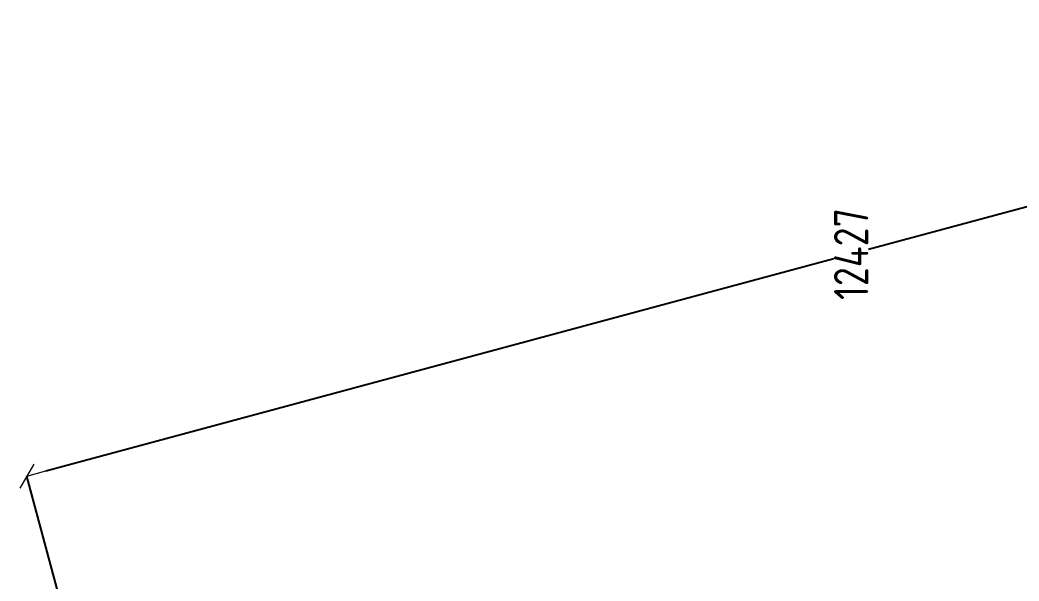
# Model space of a CAD drawing. Header units: millimetres. Extents: x 34668 to 196414, y -30276 to 15801.
# Drawn here: x 56064 to 63336, y 11721 to 15801 of the extents above; entities that cross this region are included whole.
import ezdxf

# ---------------------------------------------------------------- set-up
doc = ezdxf.new("R2010")
doc.units = ezdxf.units.MM
doc.header["$MEASUREMENT"] = 0
doc.layers.add('размеры', color=7, linetype='Continuous')
doc.styles.add('СГЕНЕРИР_СТИЛЬ_1', font='gost_2_304-81_type.ttf')
doc.dimstyles.new('СГЕНЕРИР_СТИЛЬ__3', dxfattribs={"dimtxt": 250, "dimasz": 142.5, "dimexe": 0.18, "dimexo": 200, "dimgap": 0.09, "dimtad": 1, "dimdec": 0, "dimzin": 0, "dimdsep": 46, "dimtxsty": 'СГЕНЕРИР_СТИЛЬ_1', "dimblk": 'ARROWHEAD_6', "dimblk1": 'ARROWHEAD_6', "dimblk2": 'ARROWHEAD_6', "dimcen": 0.09, "dimclrd": 7, "dimclre": 7, "dimclrt": 7, "dimadec": 0, "dimazin": 0, "dimtfac": 1, "dimtdec": 4, "dimtmove": 2, "dimatfit": 3, "dimfxl": 1, "dimtolj": 1, "dimtzin": 0, "dimarcsym": 0})

# ---------------------------------------------------------------- blocks, each defined once
blk = doc.blocks.new('ARROWHEAD_6')
at = {"color": 0, "linetype": 'Continuous', "lineweight": 0}
for p, q in [((0, 0), (-1, 0)), ((-0.5, -0.5), (0.5, 0.5))]:
    blk.add_line(p, q, dxfattribs=at)
blk = doc.blocks.new('*D251')
at = {"layer": 'Defpoints', "color": 0, "linetype": 'Continuous', "transparency": 16777216}
for p in [(68114.2, 15714), (69455.7, 10729.7), (57455.7, 7500)]:
    blk.add_point(p, dxfattribs=at)
at = {"layer": 'размеры', "color": 7, "linetype": 'Continuous', "lineweight": -2, "transparency": 16777216}
for p, q in [((69403.7, 10922.9), (68114.1, 15714.2)), ((67976.6, 15677), (62239.3, 14132.8)), ((56251.8, 12521.3), (61989.1, 14065.5)), ((57403.7, 7693.1), (56114.1, 12484.4))]:
    blk.add_line(p, q, dxfattribs=at)
at = {"layer": 'размеры', "color": 7, "linetype": 'Continuous', "lineweight": -2, "transparency": 16777216, "xscale": 142.5, "yscale": 142.5, "zscale": 142.5}
for p, rotation in [((68114.2, 15714), 15.06394899936932), ((56114.2, 12484.2), 195.0639489993693)]:
    blk.add_blockref('ARROWHEAD_6', p, dxfattribs=dict(at, rotation=rotation))
at = {"layer": 'размеры', "color": 7, "linetype": 'Continuous', "transparency": 16777216, "insert": (62114.2, 14099.1), "char_height": 250, "attachment_point": 5, "rotation": 90, "style": 'СГЕНЕРИР_СТИЛЬ_1'}
blk.add_mtext('\\A1;12427', dxfattribs=at)

msp = doc.modelspace()

# ---------------------------------------------------------------- dimensions: what is measured, and where the dimension line sits
at = {"layer": 'размеры', "linetype": 'Continuous'}
dim = msp.add_aligned_dim(p1=(57455.7, 7500), p2=(69455.7, 10729.7), distance=5161.6, dimstyle='СГЕНЕРИР_СТИЛЬ__3', dxfattribs=at)
dim.commit()
dim.dimension.update_dxf_attribs({"geometry": '*D251', "text_midpoint": (62114.2, 14099.1), "text_rotation": 90})

doc.saveas('drawing.dxf')
